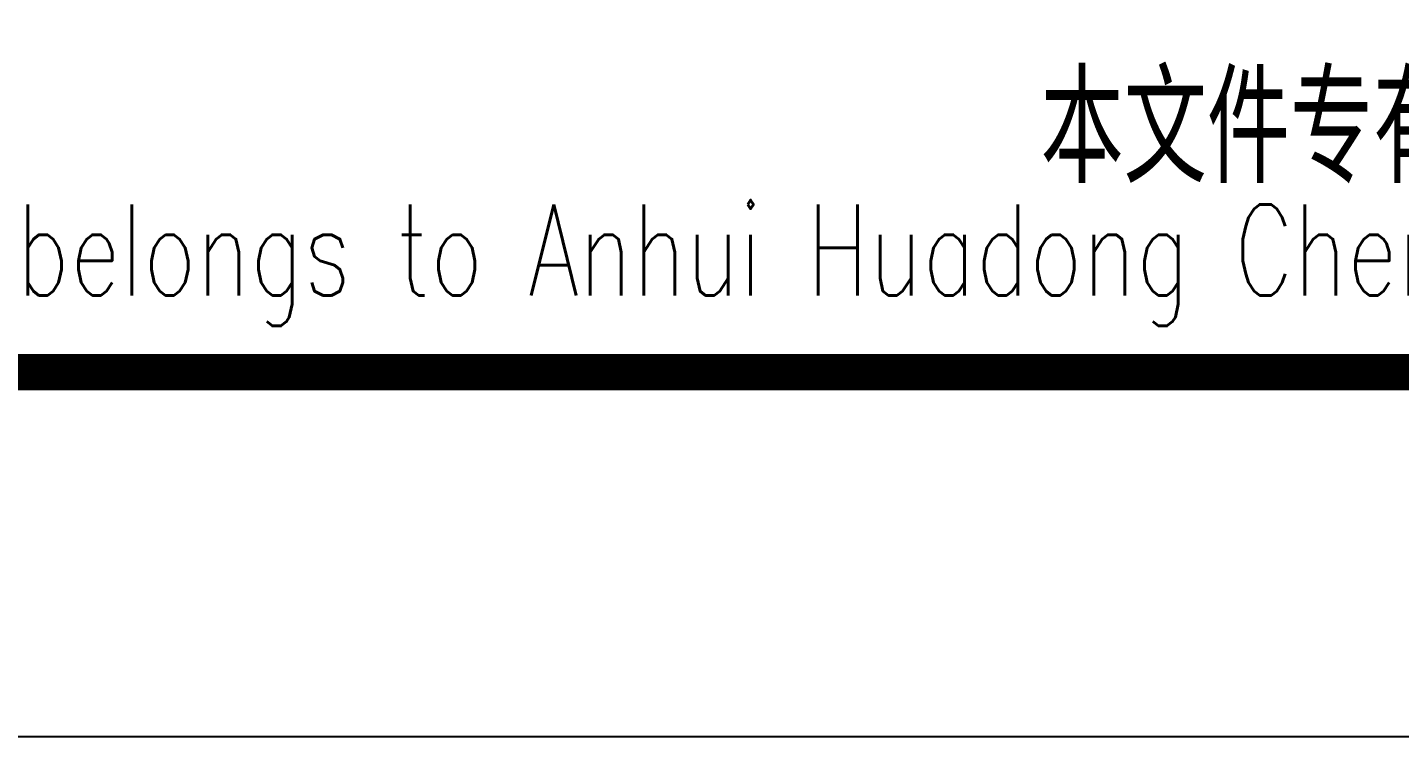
# Model space of a CAD drawing. Extents: x 4554681 to 4680693, y -485691 to -238770.
# Drawn here: x 4655153 to 4658916, y -485691 to -483744 of the extents above; entities that cross this region are included whole.
import ezdxf
from ezdxf.enums import TextEntityAlignment as Align

# ---------------------------------------------------------------- set-up
doc = ezdxf.new("R2010")
doc.units = 0
doc.header["$LTSCALE"] = 1000
doc.header["$MEASUREMENT"] = 0
doc.layers.get('0').update_dxf_attribs({"linetype": 'CONTINUOUS'})
doc.layers.add('PUB_TITLE', color=4, linetype='CONTINUOUS')
doc.styles.add('ECEC_TQ', font='txt_l.shx', dxfattribs={"bigfont": 'hztxt_l.shx'})
doc.styles.add('sceie', font='sceie.shx', dxfattribs={"bigfont": 'sceic.shx'})

msp = doc.modelspace()

# ---------------------------------------------------------------- linework, layer by layer
msp.add_line((4653354.8, -484690.7), (4671354.8, -484690.7))
at = {"layer": 'PUB_TITLE', "color": 4}
msp.add_lwpolyline([(4588254.8, -485690.7), (4672354.8, -485690.7), (4672354.8, -426290.7), (4588254.8, -426290.7)], close=True, dxfattribs=at)
at = {"layer": 'PUB_TITLE', "color": 4, "const_width": 100}
msp.add_lwpolyline([(4590754.8, -484690.7), (4671354.8, -484690.7), (4671354.8, -427290.7), (4590754.8, -427290.7)], close=True, dxfattribs=at)

# ---------------------------------------------------------------- texts
for s, height, style, width, p in [('本文件专有权属安徽华东化工医药工程有限责任公司所有,未经许可不得复制或转让给第三方', 300, 'sceie', 0.8, (4662526, -484039.7)), ('The proprietary right of this document belongs to Anhui Huadong Chemical And Medical Engineering  Co.,Ltd.  and any replication or transfer to the 3rd. side is forbidden without its permission. ', 250, 'ECEC_TQ', 0.72, (4662354.8, -484390.7))]:
    msp.add_text(s, height=height, dxfattribs=dict(style=style, width=width)).set_placement(p, align=Align.MIDDLE)

doc.saveas('drawing.dxf')
